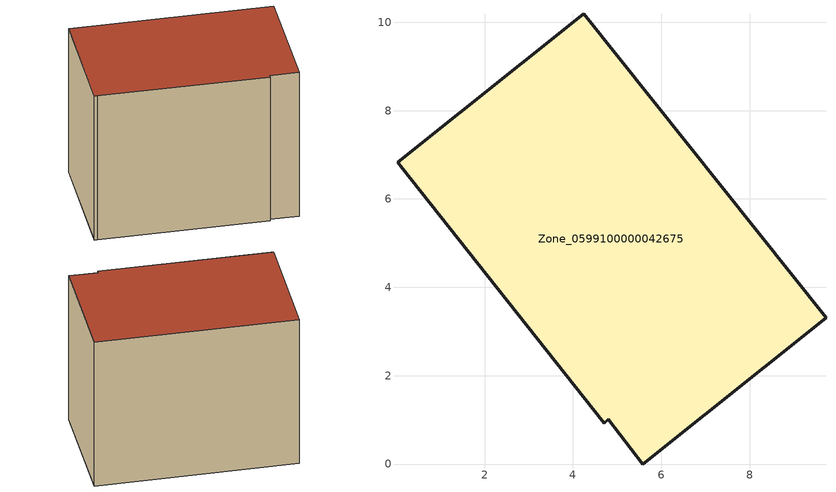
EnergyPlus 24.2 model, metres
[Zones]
Zone_0599100000042675
 floor ground (C_G): 5.58,0 4.8,1.01 4.71,0.92 0.11,6.74 0.03,6.83 4.25,10.19 9.73,3.31 z0
 wall outside (C_F): 4.8,1.01 5.58,0 9.73,3.31 4.25,10.19 0.03,6.83 0.11,6.74 4.71,0.92 4.8,1.01 z0:7.15
 roof outside (C_R): 0.03,6.83 0.11,6.74 4.71,0.92 4.8,1.01 5.58,0 9.73,3.31 4.25,10.19 z7.15
[BUILDING]
Pand.0599100000042675: North Axis=0; Terrain=City; Loads Convergence Tolerance Value=0.04; Temperature Convergence Tolerance Value=0.4; Solar Distribution=FullExterior; Maximum Number of Warmup Days=25; Minimum Number of Warmup Days=1
[Site:Location]
Rotterdam.The.Hague.AP_ZH_NLD Design_Conditions: Latitude=51.96; Longitude=4.45; Time Zone=1; Elevation=-4.5
[SITE:GROUNDTEMPERATURE:BUILDINGSURFACE]
18, 18, 18, 18, 18, 18, 18, 18, 18, 18, 18, 18
[MATERIAL] Thermal Absorptance=0.9; Solar Absorptance=0.7; Visible Absorptance=0.7
Name | Roughness | Thickness | Conductivity | Density | Specific Heat
G.TC.1946 | MediumSmooth | 0.15 | 1 | 540 | 1210
F.TC.1946 | Rough | 0.3 | 0.857143 | 1920 | 840
R.TC.1946 | MediumRough | 0.2 | 0.909091 | 1500 | 1000
[CONSTRUCTION]
C_G: G.TC.1946
C_F: F.TC.1946
C_R: R.TC.1946
[ZONE]
Zone_0599100000042675: Type=1; Multiplier=1; Ceiling Height=Autocalculate; Volume=Autocalculate; Floor Area=autocalculate; Part of Total Floor Area=Yes
[ZONEINFILTRATION:DESIGNFLOWRATE]
Infil_Zone_0599100000042675: Zone or ZoneList or Space or SpaceList=Zone_0599100000042675; Schedule=AlwaysOn; Design Flow Rate Calculation Method=Flow/Area; Flow Rate per Floor Area=0.003; Constant Term Coefficient=1; Temperature Term Coefficient=0; Velocity Term Coefficient=0; Velocity Squared Term Coefficient=0
[HVACTEMPLATE:ZONE:IDEALLOADSAIRSYSTEM]
Zone_0599100000042675: Maximum Heating Supply Air Temperature=50; Minimum Cooling Supply Air Temperature=13; Maximum Heating Supply Air Humidity Ratio=0.0156; Minimum Cooling Supply Air Humidity Ratio=0.0077; Heating Limit=NoLimit; Cooling Limit=NoLimit; Dehumidification Control Type=ConstantSensibleHeatRatio; Cooling Sensible Heat Ratio=0.7; Dehumidification Setpoint=60; Humidification Control Type=None; Humidification Setpoint=30; Outdoor Air Method=None; Outdoor Air Flow Rate per Person=0.00944; Outdoor Air Flow Rate per Zone Floor Area=0; Outdoor Air Flow Rate per Zone=0; Demand Controlled Ventilation Type=None; Outdoor Air Economizer Type=NoEconomizer; Heat Recovery Type=None; Sensible Heat Recovery Effectiveness=0.7; Latent Heat Recovery Effectiveness=0.65
[ZONECONTROL:THERMOSTAT]
ThermostatControl_Zone_0599100000042675: Zone or ZoneList=Zone_0599100000042675; Control Type Schedule=DualSetpointControlType; Control 1=Thermostat_Zone_0599100000042675; Temperature Difference Between Cutout And Setpoint=0
[THERMOSTATSETPOINT:DUALSETPOINT]
Thermostat_Zone_0599100000042675: Heating Setpoint Temperature Schedule=HeatingSetpoint_Zone_0599100000042675; Cooling Setpoint Temperature Schedule=CoolingSetpoint_Zone_0599100000042675
[SCHEDULE:COMPACT]
HeatingSetpoint_Zone_0599100000042675: Through: 12/31, For: AllDays, Until: 24:00, 21
CoolingSetpoint_Zone_0599100000042675: Through: 12/31, For: AllDays, Until: 24:00, 24
DualSetpointControlType: Through: 12/31, For: AllDays, Until: 24:00, 4
AlwaysOn: Through: 12/31, For: AllDays, Until: 24:00, 1
